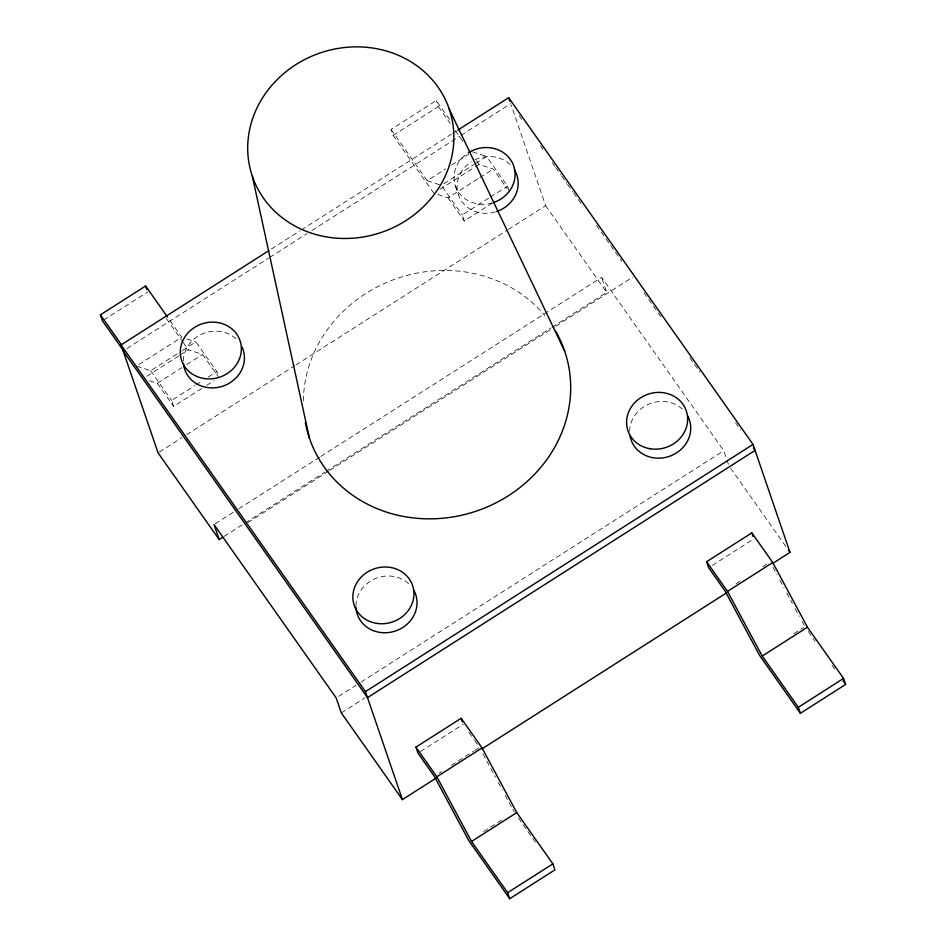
<?xml version="1.0" encoding="UTF-8"?>
<svg xmlns="http://www.w3.org/2000/svg" width="946" height="946" viewBox="0 0 946 946"><rect width="100%" height="100%" fill="white"/><g stroke="black" fill="none" stroke-linecap="round" stroke-linejoin="round"><path stroke-width="0.71" stroke-dasharray="4.73 3.55" d="M433.859 193.221L393.134 135.432L391.076 129.425L436.295 100.583L450.568 120.852M103.67 320.055L147.671 291.995M393.134 135.432L438.353 106.591L436.295 100.583M271.396 249.023L299.965 230.8M301.206 230.008L451.526 134.131M452.767 133.339L456.492 130.962M126.87 348.518L268.487 258.199M269.728 257.407L306.989 233.627M311.955 230.457L459.791 136.177M461.033 135.384L510.722 103.682M138.956 364.517L181.727 337.237L168.293 318.175M391.076 129.425L427.19 180.674L445.519 168.979M451.632 165.077L468.743 154.174M136.508 366.078L150.674 370.749L181.23 351.262M182.448 350.493L195.893 341.908L216.788 371.577L218.845 377.572M443.804 183.784L474.348 164.297M475.578 163.516L486.575 156.504L507.47 186.161L509.114 190.962M146.843 376.283L178.617 356.015M179.835 355.235L188.396 349.784L202.562 354.454L218.029 376.413M439.961 189.318L474.183 167.489M475.412 166.709L479.078 164.379L493.233 169.05L507.08 188.692M149.61 380.753L157.343 383.296L181.786 367.71M186.669 364.588L202.562 354.454M437.714 194.486L448.026 197.891L478.57 178.404M479.799 177.623L493.233 169.05M201.735 388.487L173.626 406.413L171.581 400.418L194.793 385.601M196.023 384.821L202.125 380.931M208.238 377.028L216.788 371.577M492.417 203.071L464.309 221.009L462.263 215.002L489.141 197.856M490.371 197.075L507.47 186.161M206.63 385.365L213.962 380.694M159.306 452.093L181.667 437.832M186.634 434.663L294.703 365.735M295.944 364.943L507.127 230.245M508.369 229.452L545.641 205.684L511.195 105.089M215.262 523.777L233.887 511.892M238.865 508.723L319.606 457.225M320.848 456.433L601.597 277.355L723.773 450.722L726.575 458.905M224.119 536.406L243.997 523.729M245.239 522.937L324.738 472.22M325.98 471.427L550.82 328.014M552.074 327.221L606.729 292.361L601.597 277.355M247.805 522.677L328.546 471.167M329.787 470.375L554.64 326.961M555.881 326.169L632.898 277.048M338.68 696.351L356.063 685.247M361.041 682.078L723.773 450.722M341.329 712.929L364.931 697.876M420.426 751.573L463.197 724.293M712.338 565.377L752.661 539.658M439.169 773.13L441.605 771.569M451.384 765.326L473.378 751.301M474.608 750.521L479.492 747.399M735.953 583.824L740.848 580.702M762.843 566.666L767.726 563.556M483.643 831.558L501.971 819.863M793.883 633.678L803.662 627.446M472.409 151.833L486.575 156.504M427.19 180.674L441.356 185.345L462.263 215.002M186.882 338.94L195.893 341.908M519.2 115.731L521.743 119.338M540.414 145.826L542.957 149.433M552.287 162.677L554.841 166.283M555.68 167.489L560.777 174.714M561.628 175.921L566.713 183.146M567.565 184.352L572.649 191.565M573.501 192.771L581.991 204.809M596.418 225.278L621.865 261.392M643.93 292.692L660.899 316.768M689.74 357.706L699.922 372.156M735.562 422.72L740.647 429.933M545.641 205.684L606.729 292.361M730.596 468.128L786.599 547.58M438.353 106.591L450.225 123.441M455.322 130.666L463.8 142.704M476.524 160.761L479.078 164.379M808.274 631.479L815.062 641.116M832.031 665.192L834.573 668.798M448.026 197.891L464.309 221.009M468.909 732.381L473.792 739.311M474.608 740.47L477.86 745.093M166.33 318.483L182.448 341.352M183.299 342.558L188.396 349.784M518.443 818.089L535.412 842.165M150.674 370.749L171.581 400.418M157.343 383.296L173.626 406.413M772.953 567.162L777.115 574.932M779.894 580.099L784.057 587.856M786.836 593.036L792.381 603.382M795.16 608.562L799.323 616.319M802.102 621.487L804.183 625.365M482.957 753.867L495.456 777.151M498.235 782.33L502.397 790.087M505.176 795.255L512.117 808.191M512.815 809.48L514.198 812.07M727.036 460.264L728.432 464.356M455.369 185.865L458.455 194.864M303.418 400.927A134.84 122.897 -18.9 0 1 396.019 278.81A134.84 122.897 -18.9 0 1 544.991 315.846M355.933 605.866A30.816 28.084 -18.9 0 1 376.165 578.243A30.816 28.084 -18.9 0 1 409.973 585.018M629.658 431.281A30.816 28.084 -18.9 0 1 650.517 403.422A30.816 28.084 -18.9 0 1 684.526 411.356M492.322 202.917A30.816 28.084 -18.9 0 1 456.8 189.247A30.816 28.084 -18.9 0 1 467.147 153.548M495.397 211.928A30.816 28.084 -18.9 0 1 459.614 197.702A30.816 28.084 -18.9 0 1 471.333 161.813M474.845 159.85A30.816 28.084 -18.9 0 1 511.952 166.496M183.358 361.005A30.816 28.084 -18.9 0 1 203.591 333.382A30.816 28.084 -18.9 0 1 237.399 340.158"/><path stroke-width="1.42" d="M124.505 352.137L102.452 320.836L100.394 314.841L145.613 285.999L167.454 316.981M222.878 537.198L219.153 539.575L158.065 452.886L121.088 344.9L268.912 250.607M457.734 130.17L508.664 97.686L753.016 444.407L789.993 552.393L772.598 563.485M435.952 778.215L402.417 799.607L365.44 691.621L753.016 444.407M415.933 747.127L461.151 718.286L482.046 747.943L516.753 812.614L552.866 863.864L554.924 869.859L509.705 898.7L468.98 840.911L434.273 776.24L417.99 753.134L415.933 747.127L436.827 776.784L471.534 841.455L507.647 892.705L509.705 898.7M706.615 561.723L751.833 532.882L772.728 562.539L807.435 627.21L843.548 678.448L845.606 684.455L800.387 713.296L759.662 655.507L724.955 590.836L708.66 567.718L706.615 561.723L727.509 591.38L762.216 656.051L798.329 707.289L800.387 713.296M436.827 776.784L482.046 747.943M727.509 591.38L772.728 562.539M481.916 748.901L726.634 592.811M471.534 841.455L516.753 812.614M762.216 656.051L807.435 627.21M507.647 892.705L552.866 863.864M798.329 707.289L843.548 678.448M753.371 448.002L755.074 450.402L367.497 697.616L123.146 350.895M788.29 549.993L789.993 552.393M843.063 680.836L844.754 683.249M100.394 314.841L121.395 344.628M121.088 344.9L365.44 691.621M402.417 799.607L341.329 712.929L336.197 697.935L214.021 524.569L219.153 539.575M449.244 109.133A104.013 94.801 -18.9 0 1 327.99 237.162A104.013 94.801 -18.9 0 1 275.109 81.711A104.013 94.801 -18.9 0 1 449.244 109.133L564.691 351.179M751.833 532.882L753.063 536.477M508.664 97.686L509.894 101.293M461.151 718.286L462.381 721.893M145.613 285.999L146.843 289.594M252.322 176.204L309.413 438.128M555.621 331.183A134.84 122.897 -18.9 0 1 479.681 509.918A134.84 122.897 -18.9 0 1 305.345 422.566M413.875 590.399A30.816 28.084 -18.9 0 1 393.985 631.455A30.816 28.084 -18.9 0 1 355.956 607.096M687.6 415.814A30.816 28.084 -18.9 0 1 669.248 456.386A30.816 28.084 -18.9 0 1 629.965 435.444M468.258 152.814A30.816 28.084 -18.9 0 1 512.294 162.606A30.816 28.084 -18.9 0 1 493.599 202.515M514.281 169.665A30.816 28.084 -18.9 0 1 496.674 211.514M241.975 346.851A30.816 28.084 -18.9 0 1 221.411 386.595A30.816 28.084 -18.9 0 1 183.489 363.702M376.65 623.379A30.816 28.084 -18.9 0 0 412.574 585.444A30.816 28.084 -18.9 0 0 360.97 577.32A30.816 28.084 -18.9 0 0 376.65 623.379M650.363 448.782A30.816 28.084 -18.9 0 0 686.288 410.848A30.816 28.084 -18.9 0 0 634.695 402.724A30.816 28.084 -18.9 0 0 650.363 448.782M204.076 378.518A30.816 28.084 -18.9 0 0 240 340.584A30.816 28.084 -18.9 0 0 188.408 332.46A30.816 28.084 -18.9 0 0 204.076 378.518"/></g></svg>
